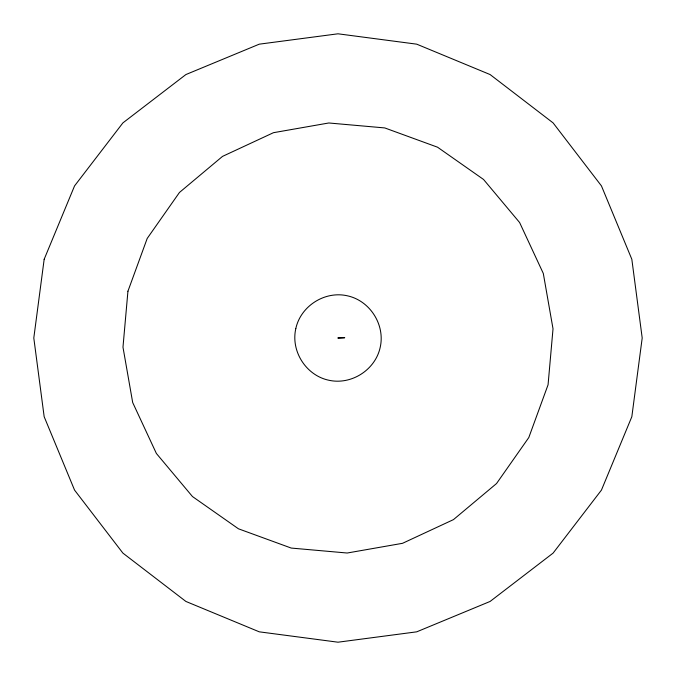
<?xml version="1.0" encoding="UTF-8"?>
<svg xmlns="http://www.w3.org/2000/svg" width="676" height="676" viewBox="0 0 676 676"><rect width="100%" height="100%" fill="white"/><g stroke="black" fill="none" stroke-linecap="round" stroke-linejoin="round"><path stroke-width="1.01" d="M127.933 291.229L122.981 347.194L132.69 402.533L156.384 453.469L192.466 496.539L238.451 528.801L291.229 548.067L347.194 553.019L402.533 543.31L453.469 519.616L496.539 483.534L528.801 437.549L548.067 384.771L553.019 328.806L543.31 273.467L519.616 222.531L483.534 179.461L437.549 147.199L384.771 127.933L328.806 122.981L273.467 132.69L222.531 156.384L179.461 192.466L147.199 238.451L127.933 291.229M295.809 328.604C290.638 351.157 305.991 375.307 328.604 380.191C351.157 385.362 375.307 370.009 380.191 347.396C385.362 324.843 370.009 300.693 347.396 295.809C324.843 290.638 300.693 305.991 295.809 328.604M344.659 337.713L338 338L344.659 337.713M44.168 259.271L33.8 338L44.168 416.729L74.554 490.1L122.897 553.103L185.9 601.446L259.271 631.832L338 642.2L416.729 631.832L490.1 601.446L553.103 553.103L601.446 490.1L631.832 416.729L642.2 338L631.832 259.271L601.446 185.9L553.103 122.897L490.1 74.554L416.729 44.168L338 33.8L259.271 44.168L185.9 74.554L122.897 122.897L74.554 185.9L44.168 259.271"/></g></svg>
